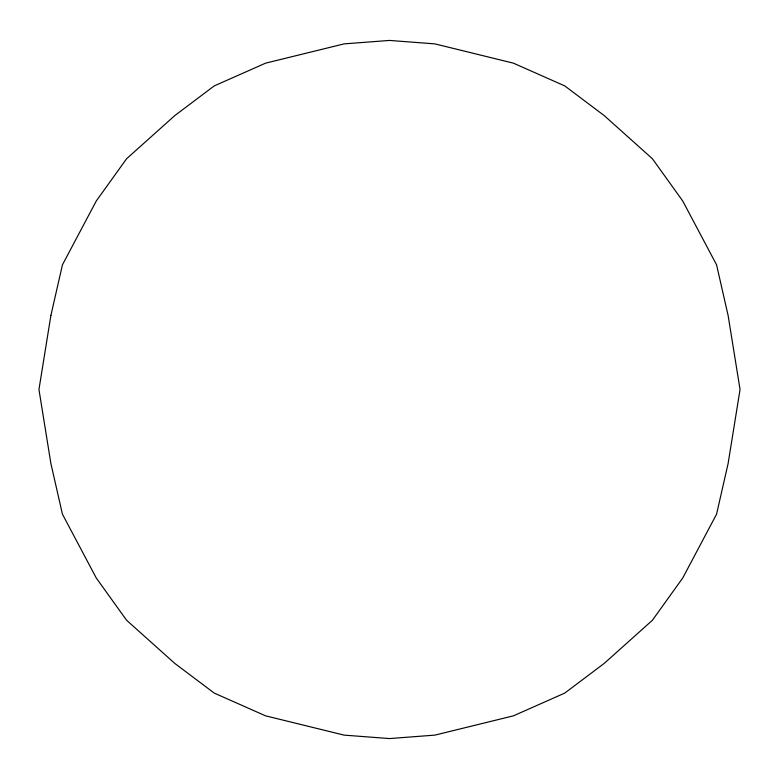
<?xml version="1.0" encoding="UTF-8"?>
<svg xmlns="http://www.w3.org/2000/svg" width="779" height="779" viewBox="0 0 779 779"><rect width="100%" height="100%" fill="white"/><g stroke="black" fill="none" stroke-linecap="round" stroke-linejoin="round"><path stroke-width="1.17" d="M50.898 315.417L38.95 389.5L50.898 463.583L62.437 514.179L96.255 577.979L126.588 620.25L174.837 663.445L214.225 693.086L265.561 715.833L344.133 735.123L389.5 738.57L434.867 735.123L513.439 715.833L564.775 693.086L604.163 663.445L652.413 620.25L682.745 577.979L716.563 514.179L728.102 463.583L740.05 389.5L728.102 315.417L716.563 264.821L682.745 201.021L652.413 158.75L604.163 115.555L564.775 85.914L513.439 63.167L434.867 43.877L389.5 40.43L344.133 43.877L265.561 63.167L214.225 85.914L174.837 115.555L126.588 158.75L96.255 201.021L62.437 264.821L50.898 315.417"/></g></svg>
